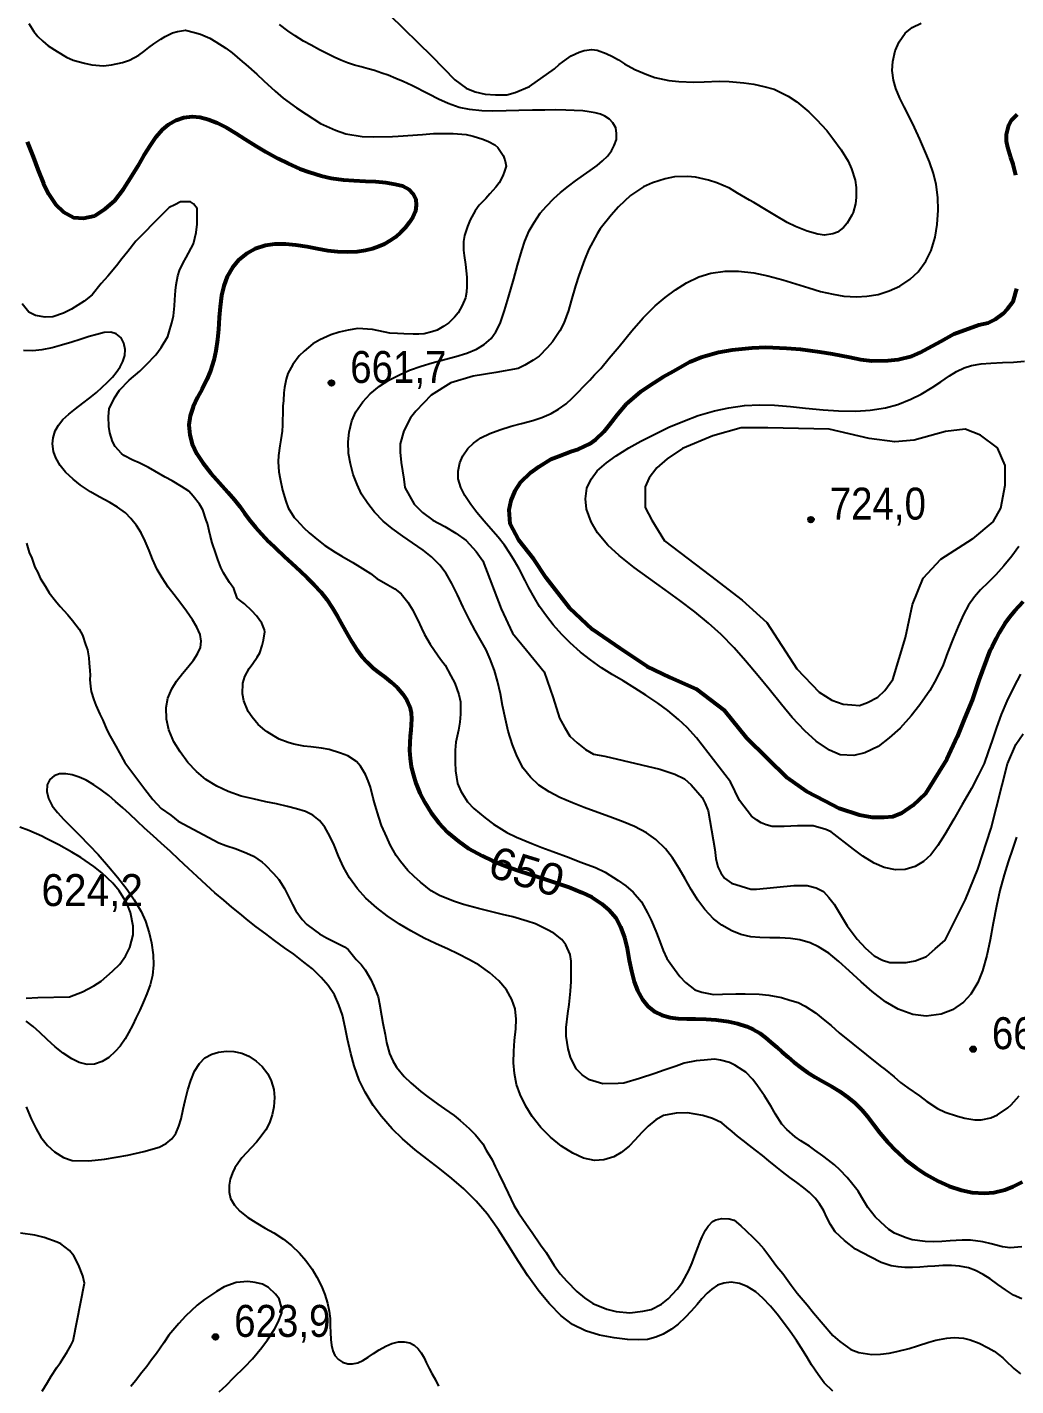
# Model space of a CAD drawing. Header units: metres. Extents: x 552626 to 559174, y 1843804 to 1852371.
# Drawn here: x 554474 to 555000, y 1844499 to 1845222 of the extents above; entities that cross this region are included whole.
import ezdxf
from ezdxf.enums import TextEntityAlignment as Align

# ---------------------------------------------------------------- set-up
doc = ezdxf.new("R2010")
doc.units = ezdxf.units.M
doc.header["$LTSCALE"] = 6.8
for name, color, linetype, lineweight in [('1', 7, 'Continuous', 25), ('2', 7, 'Continuous', 53), ('5', 7, 'Continuous', 25)]:
    doc.layers.add(name, color=color, linetype=linetype, lineweight=lineweight)
doc.layers.add('4', color=7, linetype='Continuous')

msp = doc.modelspace()

# ---------------------------------------------------------------- hatches: boundary and pattern name
at = {"layer": '5'}
for points in [[(554637.6, 1845032.24, 1), (554634.6, 1845032.24, 1)], [(554892.79, 1844959.53, 1), (554889.79, 1844959.53, 1)], [(554979.08, 1844677.79, 1), (554976.08, 1844677.79, 1)], [(554575.87, 1844524.71, 1), (554572.87, 1844524.71, 1)]]:
    msp.add_hatch(color=256, dxfattribs=at).paths.add_polyline_path(points)

# ---------------------------------------------------------------- linework, layer by layer
at = {"layer": '1'}
for points in [[(554475.09, 1845223.43), (554477.75, 1845219.26), (554479.95, 1845216.65), (554482.53, 1845214.09), (554485.38, 1845211.66), (554490.22, 1845208.5)], [(554721.84, 1845176.83), (554716.07, 1845176.96), (554709.56, 1845177.68), (554704.1, 1845178.87), (554698.15, 1845180.96), (554693.14, 1845183.2), (554687.99, 1845185.85), (554678.85, 1845190.5), (554674.37, 1845192.58), (554670.46, 1845194.26), (554666.3, 1845195.96), (554662.84, 1845197.14), (554659.04, 1845198.43), (554655.68, 1845199.34), (554651.87, 1845200.44), (554648.41, 1845201.38), (554644.71, 1845202.58), (554641.17, 1845203.98), (554637.55, 1845205.58), (554633.59, 1845207.56), (554629.73, 1845209.49), (554625.28, 1845211.89), (554621.28, 1845214.1), (554616.79, 1845216.88), (554612.82, 1845219.52), (554608.42, 1845222.88)], [(554666.95, 1845228.15), (554689.58, 1845206.18), (554701.82, 1845193.56), (554707.83, 1845189.14), (554712.64, 1845187.13), (554717.85, 1845185.92), (554723.45, 1845185.52), (554729.46, 1845185.52), (554733.87, 1845186.73), (554741.48, 1845189.94), (554754.89, 1845199.28), (554757.29, 1845201.65), (554761.14, 1845204.56), (554763.71, 1845206.29), (554767.86, 1845208.28), (554770.53, 1845209.07), (554774.75, 1845209.64), (554777.55, 1845209.3), (554782.24, 1845207.45), (554785.65, 1845205.94), (554788.81, 1845204.11), (554791.99, 1845202.1), (554797.49, 1845198.92), (554803.98, 1845196.33), (554808.24, 1845194.82), (554815.67, 1845193.19), (554820.97, 1845192.56), (554828.91, 1845192.23), (554834.51, 1845192.4), (554842.37, 1845192.82), (554847.71, 1845192.67), (554855.61, 1845191.86), (554860.84, 1845191.13), (554866.21, 1845189.93), (554871.71, 1845188.47), (554879.08, 1845184.83), (554883.7, 1845181.84), (554890.22, 1845176.49), (554894.2, 1845172.47), (554899.74, 1845166.54), (554902.99, 1845162.25), (554907.39, 1845156.18), (554911.03, 1845150.22), (554912.92, 1845146.15), (554914.84, 1845140.18), (554915.29, 1845136.24), (554915.44, 1845130.83), (554915.05, 1845127.54), (554913.67, 1845123.01), (554913.09, 1845121.42), (554910.61, 1845117.23), (554908.6, 1845114.9), (554905.45, 1845112.45), (554902.99, 1845111.5), (554898.58, 1845110.9), (554895.01, 1845111.35)], [(554958.76, 1845130.88), (554957.94, 1845137.84), (554956.46, 1845143.66), (554954.37, 1845149.85), (554951.92, 1845155.73), (554949.24, 1845161.9), (554946.43, 1845168.08), (554943.68, 1845173.66), (554940.88, 1845179.21), (554938.55, 1845183.81), (554936.42, 1845188.88), (554935.16, 1845193.26), (554934.55, 1845198.49), (554934.82, 1845203.27), (554936.17, 1845208.93), (554938.3, 1845213.71), (554941.48, 1845218.33), (554945.12, 1845221.4), (554949.91, 1845223.61)], [(554490.22, 1845208.5), (554495.12, 1845205.63), (554498.63, 1845204.03), (554504.63, 1845202.34), (554508.54, 1845201.46), (554514.87, 1845201.04), (554519.01, 1845201.51), (554524.87, 1845202.66), (554528.71, 1845204.05), (554533.55, 1845206.7), (554536.28, 1845208.63), (554538.99, 1845210.75), (554541.53, 1845212.66), (554545.24, 1845215.18), (554547.56, 1845216.58), (554551.52, 1845218.56), (554554.11, 1845219.24), (554558.41, 1845219.92), (554563.3, 1845218.77), (554566.46, 1845217.79), (554571.38, 1845215.6), (554574.64, 1845213.69), (554579.98, 1845210.3), (554583.31, 1845207.82), (554588.69, 1845203.2), (554590.58, 1845201.7), (554596.32, 1845196.46), (554600.16, 1845192.9), (554606.11, 1845187.49), (554610.44, 1845183.7), (554617.5, 1845178.6), (554622.65, 1845175.2), (554630.36, 1845170.27), (554638.28, 1845166.7), (554643.83, 1845164.86), (554652.38, 1845163.36), (554658.5, 1845163.11), (554668.57, 1845163.31), (554671.68, 1845163.57), (554684.52, 1845164.47), (554690.48, 1845164.87), (554695.8, 1845164.91), (554700.84, 1845165.01), (554707.75, 1845164.47), (554711.58, 1845163.48), (554716.62, 1845161.86), (554719.61, 1845160.68), (554723.15, 1845158.9), (554724.64, 1845157.54), (554726.46, 1845154.9), (554727.41, 1845153.29), (554728.44, 1845150.93), (554728.82, 1845149.26), (554729.01, 1845147.57), (554728.27, 1845144.92), (554727.32, 1845142.43), (554725.45, 1845138.79), (554723.54, 1845136.38), (554720.41, 1845132.88), (554718.31, 1845130.45), (554714.73, 1845126.8), (554712.59, 1845123.89), (554709.91, 1845119.01), (554708.5, 1845115.52), (554706.87, 1845110.67)], [(554797.41, 1844796.26), (554791.43, 1844798.81), (554784.25, 1844801.45), (554777.83, 1844803.74), (554770.56, 1844806.37), (554764.32, 1844808.77), (554757.58, 1844811.71), (554751.99, 1844814.62), (554746.52, 1844818.2), (554742.1, 1844822.45), (554738.23, 1844827.34), (554734.95, 1844833.53), (554732.4, 1844839.64), (554730.17, 1844846.95), (554728.66, 1844853.37), (554727.23, 1844860.64), (554726.03, 1844866.85), (554724.48, 1844873.64), (554722.89, 1844879.3), (554720.64, 1844885.29), (554718.39, 1844890.2), (554715.65, 1844895.15), (554712.62, 1844900.48), (554709.53, 1844906.27), (554706.16, 1844913.03), (554703.17, 1844919.52), (554700.2, 1844925.6), (554697.08, 1844930.94), (554693.86, 1844935.27), (554689.38, 1844939.67), (554684.9, 1844943.29), (554679.24, 1844947.19), (554674.11, 1844950.7), (554668.36, 1844954.84), (554663.7, 1844958.75), (554658.97, 1844963.52), (554655.42, 1844968.02), (554652.16, 1844973.14), (554649.72, 1844978.2), (554647.72, 1844983.48), (554646.17, 1844989.28), (554645.27, 1844994.71), (554644.96, 1845000.89), (554645.46, 1845006.14), (554646.98, 1845012.05), (554649.17, 1845016.95), (554652.75, 1845022.2), (554656.7, 1845026.38), (554661.72, 1845030.45), (554666.62, 1845033.66), (554672.26, 1845036.61), (554677.65, 1845039), (554683.91, 1845041.17), (554689.77, 1845042.93), (554696.35, 1845044.64), (554702.25, 1845046.24), (554708.11, 1845048.01), (554713.26, 1845050.21), (554717.46, 1845052.63), (554721.13, 1845055.97), (554723.67, 1845059.45), (554725.88, 1845063.91), (554728.25, 1845070.74), (554730.34, 1845077.94), (554733.18, 1845087.66), (554735.11, 1845094.84), (554737.44, 1845102.67), (554739.04, 1845107.59), (554741.42, 1845113.11), (554743.94, 1845117.68), (554747.27, 1845122.51), (554750.48, 1845126.37), (554754.39, 1845130.36), (554757.98, 1845133.55), (554762.24, 1845136.92), (554766, 1845139.69), (554770.3, 1845142.7), (554773.87, 1845145.23), (554777.47, 1845147.87), (554780.4, 1845150.34), (554782.94, 1845152.86), (554785.11, 1845155.74), (554786.64, 1845158.52), (554787.83, 1845161.8), (554787.89, 1845164.91), (554787.4, 1845167.97), (554785.82, 1845170.66), (554784.04, 1845172.64), (554781.61, 1845174.26), (554779.23, 1845175.19), (554776.43, 1845176.03), (554773.28, 1845176.57), (554769.82, 1845176.99), (554765.2, 1845177.25), (554760.9, 1845177.41), (554755.29, 1845177.46), (554749.64, 1845177.42), (554743.08, 1845177.32), (554735.81, 1845177.14), (554729.16, 1845176.94), (554721.84, 1845176.83)], [(554895.01, 1845111.35), (554889.3, 1845112.98), (554883.11, 1845115.51), (554878.67, 1845117.67), (554872.14, 1845121.49), (554867.64, 1845124.21), (554860.9, 1845128.2), (554858.66, 1845129.47), (554852.13, 1845133.29), (554848.03, 1845135.87), (554841.23, 1845138.71), (554836.77, 1845140.2), (554829.94, 1845141.7), (554825.51, 1845142.14), (554818.59, 1845141.83), (554813.75, 1845140.89), (554807.05, 1845138.7), (554802.15, 1845136.62), (554795.35, 1845131.93), (554788.9, 1845125.96), (554785.02, 1845121.52), (554779.2, 1845114.19), (554777.6, 1845111.53), (554773.09, 1845103.49), (554770.79, 1845097.8), (554767.75, 1845089.46), (554765.91, 1845083.91), (554763.68, 1845075.95), (554762.27, 1845070.74), (554759.71, 1845064.07), (554757.61, 1845059.92), (554753.7, 1845054.15), (554750.93, 1845050.88), (554746.58, 1845046.48), (554743.5, 1845044.31), (554739.03, 1845041.71), (554735.43, 1845039.96), (554723.61, 1845037.71), (554711.62, 1845035.91), (554699.68, 1845032.22), (554689.25, 1845025.79), (554681.11, 1845017.21), (554678.15, 1845013.74), (554674.69, 1845006.81), (554672.72, 1844999.89), (554672.72, 1844995.43), (554673.21, 1844989.99), (554674.69, 1844981.08), (554675.19, 1844976.62), (554680.12, 1844967.72), (554684.56, 1844963.26), (554689.99, 1844959.3), (554696.41, 1844955.84), (554702.33, 1844952.37), (554707.76, 1844948.41), (554713.19, 1844942.48), (554716.64, 1844937.53), (554726.41, 1844912.14), (554732.44, 1844899.17), (554739.88, 1844890.11), (554749.24, 1844878.51), (554754.04, 1844864.68), (554757.41, 1844853.86), (554760.18, 1844849.09), (554762.96, 1844844.32)], [(554733.61, 1844937.6), (554731.29, 1844941.4), (554728.15, 1844945.91), (554724.78, 1844950.27), (554720.93, 1844954.71), (554717.47, 1844958.68), (554713.57, 1844963.35), (554710.34, 1844967.61), (554707.1, 1844972.43), (554704.95, 1844976.58), (554703.6, 1844981.2), (554703.47, 1844985.25), (554704.51, 1844989.78), (554706.04, 1844993.45), (554708.65, 1844997.28), (554711.63, 1845000.16), (554715.62, 1845003.01), (554720.45, 1845005.3), (554725.65, 1845007.3), (554731.75, 1845009.16), (554737.2, 1845010.59), (554743.23, 1845012.29), (554748.1, 1845013.85), (554753.12, 1845015.99), (554756.99, 1845018.22), (554760.97, 1845021.19), (554764.14, 1845024.06), (554767.59, 1845027.51), (554770.32, 1845030.37), (554773.58, 1845033.73), (554776.18, 1845036.5), (554779.49, 1845039.91), (554783.92, 1845045.36), (554789.16, 1845051.61), (554795.9, 1845060.05), (554802.09, 1845066.86), (554808.33, 1845073.33), (554813.71, 1845077.78), (554819.22, 1845081.82), (554825.01, 1845085.51), (554831.6, 1845088.65), (554838.03, 1845090.63), (554845.72, 1845091.73), (554852.72, 1845091.65), (554860.82, 1845090.74), (554868.37, 1845089.17), (554876.26, 1845087.16), (554883.32, 1845084.98), (554890.18, 1845082.82), (554896.39, 1845080.93), (554903.06, 1845079.41), (554908.84, 1845078.44), (554915.46, 1845078.01), (554921, 1845078.38), (554927.15, 1845079.31), (554932.94, 1845081.23), (554938.55, 1845083.65), (554944.07, 1845087.38), (554948.43, 1845091.44), (554952.5, 1845097.03), (554955.23, 1845102.72), (554957.33, 1845109.85), (554958.43, 1845116.56), (554958.94, 1845124.24), (554958.76, 1845130.88)], [(554600.53, 1844900.95), (554599, 1844904.39), (554596.16, 1844908.35), (554593.67, 1844911.02), (554589.92, 1844914.68), (554587.74, 1844916.24), (554585.96, 1844917.66), (554584.23, 1844922.79), (554581.94, 1844926.15), (554580.68, 1844928), (554578.68, 1844931.29), (554577.23, 1844933.99), (554575.59, 1844938.37), (554574.56, 1844941.58), (554572.68, 1844947.17), (554571.64, 1844951.24), (554570.07, 1844957.44), (554569.48, 1844959.28), (554567.71, 1844964.79), (554565.95, 1844967.73), (554562.51, 1844972), (554560.2, 1844974.69), (554556.39, 1844977.2), (554551.39, 1844980.15), (554547.64, 1844982.1), (554542.14, 1844985.28), (554538.68, 1844987.17), (554533.83, 1844989.66), (554530.42, 1844991.18), (554525.56, 1844993.67), (554524.39, 1844994.77), (554521.01, 1844998.48), (554519.56, 1845001.17), (554518.19, 1845005.68), (554517.61, 1845009.04), (554517.47, 1845014.45), (554517.88, 1845018.4), (554520.72, 1845024.34), (554523.4, 1845028.36), (554528.5, 1845033.7), (554534.15, 1845038.44), (554537.56, 1845041.88), (554542.58, 1845047.12), (554545.55, 1845051.08), (554548.98, 1845056.9), (554550.16, 1845060.75), (554551.09, 1845064.28), (554552, 1845068), (554552.54, 1845073.2), (554552.74, 1845076.46), (554553.04, 1845081.35), (554553.45, 1845084.45), (554554.33, 1845089.21), (554555.24, 1845092.08), (554557.15, 1845096.2), (554558.72, 1845099.05), (554562.67, 1845106.3), (554564.15, 1845112.24), (554564.64, 1845116.7), (554564.64, 1845121.15), (554564.64, 1845125.11), (554562.67, 1845127.58), (554561.19, 1845128.57), (554555.76, 1845128.57), (554552.8, 1845127.09), (554549.84, 1845125.6), (554545.89, 1845121.64), (554531.93, 1845107.69), (554527.71, 1845102.16), (554524.63, 1845098.29), (554521.64, 1845094.52), (554517.12, 1845089.05), (554513.48, 1845085.11), (554508.74, 1845079.14), (554504.55, 1845075.8), (554497.71, 1845071.5), (554493.48, 1845069.4), (554487.8, 1845067.41), (554483.73, 1845067.23), (554478.58, 1845068.07), (554475.13, 1845069.96), (554471.59, 1845074.32)], [(554706.87, 1845110.67), (554706.37, 1845107.47), (554706.33, 1845102.9), (554706.75, 1845099.99), (554707.48, 1845095.32), (554707.87, 1845091.93), (554708.25, 1845088.55), (554708.25, 1845083.6), (554708.03, 1845080.53), (554707.41, 1845077.6), (554705.69, 1845073.5), (554703.47, 1845069.63), (554701.64, 1845067.32), (554698.56, 1845064.31), (554695.91, 1845062.48), (554692.35, 1845060.36), (554689.51, 1845059.37), (554685.52, 1845058.43), (554682.7, 1845058.11), (554679.55, 1845058.23), (554674.68, 1845058.34), (554671.31, 1845058.62), (554667.2, 1845058.81), (554657.91, 1845060.76), (554650.16, 1845061.24), (554645.03, 1845060.37), (554640.2, 1845059.25), (554635.8, 1845057.79), (554629.92, 1845055.12), (554626.25, 1845053.08), (554621.64, 1845049.22), (554618.9, 1845046.62), (554615.51, 1845042.14), (554612.93, 1845037.18), (554611.94, 1845034.21), (554611.12, 1845029.74), (554610.85, 1845027.04), (554610.58, 1845022.82), (554610.33, 1845019.93), (554610.27, 1845015.55), (554610.11, 1845012.77), (554610.08, 1845009.72), (554609.96, 1845006.56), (554609.24, 1845002.01), (554608.67, 1844998.7), (554607.91, 1844993.67), (554607.74, 1844990.22), (554608.15, 1844984.94), (554608.77, 1844981.2), (554610.02, 1844975.25), (554611.84, 1844969.36), (554613.1, 1844965.79), (554616.36, 1844960.65), (554617.55, 1844959.35), (554621.37, 1844955.13), (554624.24, 1844952.5), (554629.18, 1844948.4), (554632.54, 1844945.74), (554638.08, 1844942.19), (554641.66, 1844940.03), (554647.46, 1844936.79), (554651.25, 1844934.46), (554656.9, 1844930.82), (554660.34, 1844928.26), (554666.16, 1844924.84)], [(554515.18, 1845059.09), (554511.28, 1845058.1), (554507.21, 1845056.95), (554502.4, 1845055.41), (554497.88, 1845053.97), (554492.42, 1845052.29), (554487.47, 1845050.99), (554482.03, 1845049.86), (554477.27, 1845049.38), (554472.25, 1845049.53)], [(554734.45, 1844693.68), (554733.82, 1844699.26), (554732.15, 1844704.23), (554729.25, 1844709.41), (554725.12, 1844714.22), (554720.44, 1844718.42), (554714.69, 1844722.45), (554709.61, 1844725.38), (554703.4, 1844728.58), (554698.18, 1844730.99), (554691.47, 1844734.08), (554685.54, 1844736.92), (554678.41, 1844740.68), (554672.3, 1844744.26), (554665.71, 1844748.73), (554660.2, 1844752.94), (554654.44, 1844758.14), (554649.96, 1844763.01), (554645.66, 1844768.9), (554642.5, 1844774.68), (554639.78, 1844780.52), (554637.48, 1844786.27), (554635.24, 1844791.18), (554632.67, 1844795.89), (554629.79, 1844799.37), (554626.24, 1844802.31), (554622.33, 1844804.25), (554617.59, 1844805.72), (554612.76, 1844806.94), (554606.83, 1844808.27), (554601.19, 1844809.43), (554594.39, 1844810.92), (554588.13, 1844812.45), (554581.13, 1844814.86), (554575.2, 1844817.63), (554569.3, 1844821.33), (554564.34, 1844825.59), (554559.76, 1844830.3), (554555.58, 1844835.9), (554552.26, 1844841.35), (554549.55, 1844847.77), (554548.29, 1844853.37), (554548.09, 1844859.52), (554549.09, 1844864.46), (554551.11, 1844869.54), (554553.63, 1844873.5), (554556.78, 1844877.65), (554559.7, 1844881.07), (554562.67, 1844884.81), (554564.83, 1844888.07), (554566.4, 1844891.54), (554566.76, 1844894.92), (554566.23, 1844898.4), (554564.46, 1844902.37), (554562.19, 1844906.22), (554559.01, 1844910.73), (554555.93, 1844914.83), (554552.33, 1844919.45), (554549.21, 1844923.64), (554545.96, 1844928.52), (554543.43, 1844933.06), (554540.96, 1844938.4), (554539.03, 1844943.15), (554536.97, 1844948.1), (554534.8, 1844952.41), (554532.33, 1844956.42), (554529.33, 1844960.12), (554526.5, 1844963.07), (554522.18, 1844966.17), (554518.26, 1844968.6), (554512.53, 1844971.65), (554507.94, 1844974.35), (554502.51, 1844977.82), (554498.62, 1844980.96), (554494.65, 1844984.83), (554491.81, 1844988.34), (554489.38, 1844992.4), (554488.14, 1844995.85), (554487.6, 1844999.78), (554487.98, 1845003.08), (554489.16, 1845006.75), (554490.82, 1845009.69), (554493.19, 1845012.75), (554496.29, 1845015.58), (554499.82, 1845018.48), (554503.85, 1845021.47), (554507.55, 1845024.38), (554511.02, 1845027.17), (554514.13, 1845030.01), (554516.77, 1845032.51), (554519.54, 1845035.39), (554521.6, 1845037.88), (554523.66, 1845040.87), (554525.05, 1845043.69), (554526.14, 1845046.92), (554526.36, 1845050.12), (554525.66, 1845053.43), (554524.17, 1845056.26), (554521.63, 1845058.34), (554518.7, 1845059.19), (554515.18, 1845059.09)], [(554944.44, 1845023.54), (554949.99, 1845026.34), (554955.77, 1845029.8), (554960.41, 1845032.84), (554964.95, 1845035.99), (554968.72, 1845038.3), (554972.75, 1845040.26), (554976.8, 1845041.5), (554981.85, 1845042.37), (554987.02, 1845042.83), (554993.16, 1845043.09), (554999, 1845043.37), (555005, 1845043.77)], [(554981.55, 1844922.1), (554978.29, 1844918.44), (554975.14, 1844913.93), (554972.47, 1844909.04), (554969.61, 1844902.69), (554966.95, 1844896.23), (554963.97, 1844888.63), (554961.6, 1844882.32), (554957.95, 1844874.69), (554954.63, 1844868.69), (554949.29, 1844861.04), (554944.6, 1844855.17), (554938.79, 1844848.61), (554932.93, 1844843.42), (554927.14, 1844838.88), (554920.02, 1844835.4), (554914.16, 1844833.95), (554906.92, 1844834.4), (554901.17, 1844836.95), (554894.1, 1844841.6), (554888.1, 1844847.08), (554881.31, 1844854.32), (554875.54, 1844861.24), (554869.01, 1844869.35), (554863.26, 1844876.47), (554856.54, 1844884.48), (554850.38, 1844891.3), (554843.55, 1844898.35), (554836.7, 1844904.52), (554829.56, 1844910.43), (554821.45, 1844916.51), (554813.67, 1844922.15), (554804.76, 1844928.52), (554797.16, 1844934.1), (554789.23, 1844940.4), (554783.22, 1844945.98), (554777.71, 1844952.51), (554774.27, 1844958.34), (554771.92, 1844965.03), (554771.4, 1844970.61), (554772.09, 1844976.34), (554774.39, 1844981.06), (554777.6, 1844985.5), (554782.43, 1844989.72), (554787.6, 1844993.5), (554794.38, 1844997.65), (554800.83, 1845001.26), (554808.63, 1845005.25), (554815.71, 1845008.66), (554823.96, 1845012.15), (554831.36, 1845014.9), (554839.95, 1845017.38), (554847.67, 1845019.06), (554856.01, 1845020.23), (554863.89, 1845020.61), (554871.82, 1845020.48), (554880.36, 1845019.76), (554888.46, 1845018.88), (554897.79, 1845017.91), (554906.01, 1845017.32), (554915.16, 1845017.17), (554922.82, 1845017.7), (554930.98, 1845018.99), (554937.54, 1845020.85), (554944.44, 1845023.54)], [(554473.81, 1844947.01), (554475.33, 1844942.04), (554476.63, 1844938.96), (554478.32, 1844934.2), (554479.79, 1844931.32), (554481.18, 1844928.34), (554483.98, 1844923.9), (554485.97, 1844920.6), (554489.33, 1844916.23), (554491.76, 1844913.27), (554495.79, 1844908.87), (554498.32, 1844905.83), (554501.81, 1844901.19), (554503.7, 1844897.97), (554505.3, 1844893.11), (554506.21, 1844890.17), (554506.98, 1844885.97), (554507.19, 1844883.24), (554507.46, 1844879.27), (554507.65, 1844876.72), (554507.54, 1844874.42), (554507.97, 1844870.66), (554508.27, 1844868.03), (554509.62, 1844863.71), (554510.71, 1844860.79), (554512.78, 1844856.08), (554514.4, 1844852.74), (554516.59, 1844847.75), (554518.31, 1844844.33), (554521.29, 1844839.06), (554523.33, 1844835.39), (554526.19, 1844830.38), (554536.74, 1844816.1), (554541.1, 1844810.54), (554545.45, 1844805.77), (554550.6, 1844802.2), (554554.57, 1844799.02), (554576.22, 1844787.55), (554579.9, 1844786.17), (554585.44, 1844784.32), (554591.13, 1844782.02), (554594.65, 1844780.43), (554599.3, 1844777.25), (554600.78, 1844775.89), (554605.31, 1844771.27), (554608.06, 1844768.06), (554611.19, 1844763.18), (554612.83, 1844759.66), (554615.39, 1844754.72), (554617.12, 1844751.3), (554620.5, 1844746.73), (554623.07, 1844744.17), (554627.05, 1844741.01), (554629.73, 1844739.22), (554633.5, 1844737.08), (554636.03, 1844735.75)], [(555002.01, 1844945.26), (554998.15, 1844940.07), (554993.97, 1844934.88), (554989.64, 1844930.17), (554985.56, 1844926.09), (554981.55, 1844922.1)], [(554741.22, 1844923.21), (554739.18, 1844927.21), (554735.94, 1844933.39), (554733.61, 1844937.6)], [(554666.16, 1844924.84), (554669.92, 1844922.7), (554673.17, 1844920.12), (554676.74, 1844915.57), (554679.51, 1844911.32), (554680.66, 1844908.69), (554682.01, 1844906.09), (554684.03, 1844901.75), (554685.65, 1844898.41), (554688.72, 1844893.24), (554690.9, 1844889.97), (554694.2, 1844885.3), (554696.57, 1844882.05), (554699.68, 1844876.5), (554701.84, 1844872.56), (554703.97, 1844866.42), (554704.8, 1844862.52), (554704.88, 1844855.96), (554704.42, 1844851.72), (554703.76, 1844847.45), (554702.38, 1844841.2), (554702.02, 1844836.88), (554702, 1844830.4), (554702.14, 1844825.85), (554703.19, 1844819.21), (554704.89, 1844815.12), (554708.51, 1844809.34), (554711.86, 1844805.82), (554717.95, 1844800.81), (554722.33, 1844797.5), (554729.51, 1844792.99), (554734.56, 1844790.52), (554742.73, 1844787.27), (554748.13, 1844785.03), (554753.88, 1844783.02), (554762.54, 1844779.73), (554768.23, 1844777.43), (554776.58, 1844774.39), (554781.7, 1844772.02), (554788.78, 1844767.6), (554792.74, 1844764.62), (554796.63, 1844761.35), (554801.04, 1844756.15), (554804.38, 1844750.24), (554806.34, 1844746.47), (554808.72, 1844740.65), (554810.34, 1844736.46), (554812.57, 1844730.24), (554814.68, 1844726), (554817.3, 1844722.21), (554821.58, 1844716.42), (554824.52, 1844713.23), (554829.52, 1844709.42), (554833.2, 1844708.04), (554839.51, 1844706.95), (554844.17, 1844707.01), (554851.3, 1844707.15), (554856.33, 1844707.26), (554863.69, 1844707.05), (554868.89, 1844706.5), (554875.7, 1844705.19), (554880.14, 1844703.89), (554884.47, 1844702.67), (554888.13, 1844700.61), (554893.68, 1844697.06)], [(555002.86, 1844877.23), (554999.23, 1844870.49), (554995.57, 1844862.95), (554992.54, 1844855.77), (554989.97, 1844848.93), (554987.68, 1844842.06), (554985.62, 1844835.89), (554983.42, 1844829.81), (554980.32, 1844823.33), (554976.71, 1844816.43), (554971.82, 1844808.03), (554967.33, 1844800.08), (554962.59, 1844792.01), (554958.9, 1844786.12), (554955.16, 1844781.2), (554951.15, 1844777.66), (554946.77, 1844774.89), (554941.5, 1844773.4), (554936.32, 1844773.17), (554930.25, 1844774.42), (554924.9, 1844776.8), (554918.93, 1844780.43), (554913.9, 1844784.18), (554902.01, 1844793.47), (554899.24, 1844794.66), (554892.5, 1844796.65), (554890.13, 1844796.65), (554884.18, 1844796.65), (554877.05, 1844796.25), (554870.71, 1844796.25), (554867.54, 1844797.05), (554864.77, 1844798.24), (554862.39, 1844799.83), (554859.62, 1844801.81), (554853.28, 1844810.16), (554848.53, 1844820.09), (554830.46, 1844843.38), (554825.5, 1844848.85), (554820.87, 1844853.24), (554815.19, 1844857.99), (554809.79, 1844861.88), (554803.42, 1844866.21), (554797.59, 1844869.87), (554791.36, 1844873.69), (554785.52, 1844877.19), (554779.79, 1844880.73), (554773.89, 1844884.84), (554768.69, 1844888.95), (554763.18, 1844893.95), (554758.79, 1844898.46), (554754.19, 1844903.59), (554750.6, 1844908.12), (554746.92, 1844913.28), (554744.15, 1844917.93), (554741.22, 1844923.21)], [(554903.78, 1844616.24), (554900.64, 1844618.74), (554897.62, 1844620.97), (554893.27, 1844624.08), (554890.46, 1844626.14), (554885.94, 1844629.05), (554882.95, 1844631.09), (554878.5, 1844634.96), (554875.88, 1844637.9), (554872.42, 1844643.21), (554870.15, 1844647.24), (554866.64, 1844652.93), (554862.88, 1844658.31), (554860.3, 1844661.73), (554856.64, 1844665.5), (554855.19, 1844666.47), (554850.77, 1844669.3), (554847.95, 1844670.69), (554843.14, 1844671.95), (554839.94, 1844672.44), (554834.47, 1844672), (554830.23, 1844671.61), (554823.9, 1844670.32), (554819.61, 1844668.78), (554813.1, 1844666.61), (554808.25, 1844664.81), (554799.99, 1844662.15), (554791.7, 1844659.68), (554788.78, 1844659.44), (554780.61, 1844659.27), (554773.42, 1844661.4), (554769.48, 1844664.18), (554766.36, 1844667.35), (554763.37, 1844673.48), (554762.11, 1844677.91), (554760.95, 1844684.63), (554760.98, 1844689.39), (554761.94, 1844696.83), (554762.55, 1844701.47), (554763.34, 1844708.7), (554763.72, 1844713.7), (554763.72, 1844720.36), (554763.71, 1844724.64), (554763.11, 1844728.19), (554760.82, 1844733.26), (554758.78, 1844736.08), (554754.49, 1844739.49), (554750.74, 1844741.44), (554744.78, 1844744.47), (554740.24, 1844745.86), (554732.73, 1844748.23), (554727.17, 1844749.41), (554719.33, 1844751.36), (554714.33, 1844752.6), (554706.37, 1844754.83), (554701.03, 1844756.51), (554693.65, 1844759.47), (554689.25, 1844762.11), (554683.49, 1844766.68), (554680.1, 1844769.72), (554676.79, 1844772.87), (554672.82, 1844777.55), (554670.54, 1844780.91), (554667.43, 1844786.46), (554665.61, 1844790.63), (554662.82, 1844796.78), (554661.36, 1844801.19), (554659.4, 1844807.53), (554658.38, 1844811.41), (554656.96, 1844817.15), (554655.72, 1844820.53), (554654.29, 1844823.89), (554651.58, 1844828.44), (554649.4, 1844830.85), (554644.77, 1844833.85), (554640.9, 1844835.21), (554634.86, 1844837.28), (554630.88, 1844837.88), (554625.18, 1844838.65), (554621.42, 1844839.08), (554616.17, 1844840), (554613.01, 1844840.97), (554608.35, 1844842.63), (554605.69, 1844844.23), (554601.9, 1844846.55), (554600.75, 1844847.47), (554597.17, 1844850.49), (554593.85, 1844854.49), (554591.8, 1844857.49), (554589.54, 1844863.04), (554588.82, 1844866.86), (554588.93, 1844872.58), (554589.96, 1844876.03), (554592.33, 1844880.3), (554594.22, 1844882.9), (554596.59, 1844886.31), (554597.94, 1844888.66), (554599.31, 1844892.53), (554599.92, 1844895.45), (554600.66, 1844899.82), (554600.53, 1844900.95)], [(554762.96, 1844844.32), (554766.92, 1844840.75), (554771.28, 1844837.17), (554775.63, 1844834.79), (554781.58, 1844833.59), (554810.89, 1844826.84), (554818.82, 1844824.06), (554823.97, 1844821.68), (554827.53, 1844818.5), (554833.48, 1844811.74), (554835.06, 1844808.56), (554836.64, 1844804.59), (554840.21, 1844783.93), (554840.61, 1844779.17), (554841.79, 1844774.79), (554843.38, 1844771.62), (554845.36, 1844768.84), (554848.93, 1844766.05), (554859.23, 1844762.88), (554862.4, 1844762.88), (554882.2, 1844764.86), (554889.33, 1844764.86), (554894.09, 1844763.67), (554898.05, 1844761.69), (554900.82, 1844758.51), (554903.6, 1844754.93), (554910.54, 1844743.36), (554915.88, 1844736.26), (554920.24, 1844731.49), (554924.99, 1844727.52), (554929.35, 1844725.13), (554933.31, 1844723.94), (554937.27, 1844723.94), (554942.03, 1844723.94), (554946.78, 1844724.74), (554952.72, 1844727.12), (554957.48, 1844731.09), (554962.63, 1844735.86), (554973.6, 1844757.37), (554980.09, 1844773.49), (554987.25, 1844795.31), (554995.91, 1844829.61), (555000.27, 1844839.94), (555004.23, 1844845.51)], [(554848.83, 1844553.81), (554844.9, 1844553.32), (554841.49, 1844552.15), (554838.48, 1844550.16), (554835.98, 1844547.88), (554833.31, 1844544.95), (554830.72, 1844541.95), (554827.58, 1844538.34), (554824.43, 1844535.05), (554820.63, 1844531.51), (554817, 1844528.79), (554812.7, 1844526.19), (554808.69, 1844524.54), (554804.29, 1844523.34), (554799.56, 1844523.09), (554793.67, 1844523.3), (554786.54, 1844524.26), (554778.84, 1844525.65), (554771.26, 1844527.88), (554764.36, 1844531.35), (554758.35, 1844535.87), (554752.17, 1844542.21), (554746.61, 1844548.87), (554740.56, 1844557.17), (554735.59, 1844564.89), (554729.99, 1844573.89), (554725.01, 1844581.71), (554718.9, 1844590.12), (554713.14, 1844596.91), (554706.62, 1844603.48), (554700.24, 1844609.04), (554693.77, 1844614.12), (554686.89, 1844619.45), (554680.64, 1844624.27), (554673.89, 1844630.12), (554668.43, 1844635.4), (554662.74, 1844641.9), (554658.34, 1844647.84), (554653.99, 1844654.96), (554650.93, 1844661.37), (554648.13, 1844668.88), (554646.36, 1844675.52), (554644.67, 1844683.02), (554643.42, 1844689.38), (554641.91, 1844695.87), (554640.03, 1844701.45), (554637.68, 1844706.61), (554634.33, 1844711.61), (554630.72, 1844715.9), (554625.97, 1844720.44), (554621.43, 1844724.16), (554616.01, 1844728.24), (554611.14, 1844731.74), (554605.75, 1844735.68), (554601.13, 1844739.09), (554596.13, 1844742.95), (554591.86, 1844746.3), (554587.34, 1844749.91), (554583.08, 1844753.38), (554578.78, 1844756.98), (554574.1, 1844761.03), (554569.69, 1844764.99), (554564.61, 1844769.68), (554560.09, 1844773.93), (554554.91, 1844778.75), (554550.43, 1844782.91), (554545.47, 1844787.42), (554541.29, 1844791.22), (554536.7, 1844795.41), (554532.82, 1844799), (554528.6, 1844802.95), (554525.05, 1844806.2), (554521.22, 1844809.64), (554517.57, 1844812.66), (554513.56, 1844815.73), (554509.61, 1844818.48), (554505.55, 1844820.82), (554501.87, 1844822.58), (554498.06, 1844823.73), (554494.79, 1844824.25), (554491.32, 1844824.22), (554488.57, 1844823.22), (554486.2, 1844821.31), (554484.83, 1844818.47), (554484.6, 1844814.9), (554485.56, 1844811.13), (554487.56, 1844807.32), (554490.39, 1844803.63), (554493.62, 1844800.04), (554497.74, 1844795.89), (554501.91, 1844791.74), (554507.1, 1844786.4), (554511.93, 1844781.28), (554517.47, 1844775), (554522.29, 1844769.33), (554527.37, 1844762.71), (554531.18, 1844757.32), (554534.8, 1844751.04), (554537.09, 1844745.95), (554539.19, 1844739.65), (554540.36, 1844734.29)], [(555000.68, 1844790.6), (554998.65, 1844784.75), (554996.24, 1844777.41), (554994.11, 1844770.51), (554991.83, 1844762.13), (554989.98, 1844753.92), (554988.22, 1844744.91), (554986.65, 1844735.9), (554984.93, 1844727.62), (554982.6, 1844719.42), (554980.14, 1844713.21), (554976.42, 1844706.99), (554972.52, 1844702.8), (554966.59, 1844698.73), (554960.54, 1844696.47), (554952.68, 1844695.37), (554945.55, 1844696.15), (554937.62, 1844699.02), (554930.96, 1844702.97), (554923.84, 1844708.44), (554917.96, 1844713.65), (554911.71, 1844719.47), (554906.12, 1844724.36), (554900.75, 1844728.83), (554895.39, 1844732.15), (554890.8, 1844734.44), (554885.4, 1844735.97), (554880.39, 1844736.63), (554874.65, 1844737.02), (554869.37, 1844737.01), (554864.09, 1844737.15), (554859.25, 1844737.56), (554854.04, 1844738.84), (554849.25, 1844740.66), (554843.95, 1844743.71), (554839.5, 1844747.18), (554834.88, 1844752.05), (554831.13, 1844757.01), (554827.49, 1844762.75), (554824.33, 1844768.38), (554821.2, 1844773.9), (554817.63, 1844779.55), (554813.85, 1844784.4), (554808.83, 1844789.27), (554803.8, 1844792.86), (554797.41, 1844796.26)], [(554473.62, 1844704.88), (554479.87, 1844705.22), (554496.66, 1844705.71), (554503.7, 1844708.33), (554509.72, 1844711.4), (554513.62, 1844713.94), (554519.68, 1844719.2), (554523.43, 1844723.06), (554526.57, 1844727.22), (554528.9, 1844731.87), (554530.61, 1844738.54), (554530.63, 1844743.3), (554529.15, 1844750.46), (554527.25, 1844755.39), (554523.16, 1844762.06), (554519.84, 1844766.06), (554513.97, 1844771.58), (554509.68, 1844774.99), (554502.75, 1844779.81), (554497.96, 1844782.6), (554490.95, 1844786.46), (554484.27, 1844789.88), (554481.95, 1844791.05), (554475.02, 1844794.16), (554470.25, 1844795.9)], [(554540.36, 1844734.29), (554541.24, 1844727.97), (554541.37, 1844722.69), (554540.83, 1844717.01), (554539.59, 1844712.09), (554537.92, 1844707.16), (554535.92, 1844702.64), (554534.08, 1844698.54), (554532.02, 1844694.23), (554530.34, 1844690.65), (554528.15, 1844686.54), (554526.26, 1844683.27), (554523.63, 1844679.45), (554521.08, 1844676.46), (554517.57, 1844673.3), (554514.14, 1844671.23), (554509.97, 1844669.85), (554506.19, 1844669.7), (554501.8, 1844670.69), (554497.9, 1844672.57), (554493.38, 1844675.57), (554489.17, 1844679), (554484.81, 1844682.95), (554480.89, 1844686.63), (554477.37, 1844689.88), (554473.64, 1844692.67)], [(554636.03, 1844735.75), (554639.57, 1844733.97), (554643.11, 1844732.18), (554644.97, 1844730.87), (554648.54, 1844726.33), (554649.29, 1844725.56), (554651.89, 1844722.81), (554654.03, 1844719.91), (554656.99, 1844714.83), (554658.74, 1844711.22), (554660.99, 1844705.67), (554661.71, 1844701.85), (554662.8, 1844695.69), (554663.54, 1844691.68), (554664.63, 1844685.52), (554665.4, 1844681.32), (554667.02, 1844675.42), (554668.79, 1844671.62), (554670.81, 1844668.14), (554674.9, 1844663.18), (554678.31, 1844659.95), (554683.7, 1844655.33), (554687.36, 1844652.42), (554692.66, 1844648.55), (554696.29, 1844646.02), (554701.35, 1844642.5), (554704.6, 1844639.92), (554709.48, 1844635.53), (554712.71, 1844632.28), (554716.59, 1844627.49), (554718.5, 1844624.09), (554721.57, 1844618.92), (554723.31, 1844615.31), (554725.19, 1844611.43), (554728.17, 1844605.3), (554730.17, 1844601.15), (554733.18, 1844594.83), (554735.74, 1844590.74), (554739.98, 1844584.47), (554742.94, 1844580.24), (554747.31, 1844573.69), (554750.35, 1844569.57), (554754.66, 1844562.73), (554757.83, 1844558.33), (554761.33, 1844554.35), (554766.63, 1844548.77), (554770.82, 1844545.44), (554775.26, 1844542.43), (554782.64, 1844539.46), (554787.64, 1844538.23), (554794.95, 1844537.54), (554801.8, 1844538.42), (554806.19, 1844539.21), (554811.76, 1844542.13), (554815.34, 1844544.92), (554820.09, 1844550.03), (554822.98, 1844553.89), (554826.28, 1844559.98), (554828, 1844564.08), (554829.97, 1844569.35), (554831.21, 1844572.63), (554832.41, 1844575.43), (554833.37, 1844577.92), (554835.15, 1844581.46), (554836.52, 1844583.62), (554838.9, 1844586.17), (554840.71, 1844586.95), (554843.86, 1844587.69), (554847.79, 1844587.48), (554850.45, 1844586.73), (554853.92, 1844583.8), (554856.59, 1844581.34), (554860.65, 1844577.43), (554863.44, 1844574.7), (554866.19, 1844571.49), (554868.87, 1844567.99), (554873.15, 1844562.2), (554876.26, 1844558.36), (554880.77, 1844552.22), (554884.02, 1844547.92), (554889.2, 1844541.76), (554892.72, 1844537.59), (554897.8, 1844531.51), (554902.96, 1844525.53), (554906.67, 1844522.24), (554912.57, 1844518.06), (554916.76, 1844516.44), (554923.74, 1844515.34), (554928.29, 1844515.48), (554932.99, 1844516.02), (554937.08, 1844516.87), (554943.55, 1844518.56), (554948.06, 1844519.93), (554954.03, 1844521.85), (554957.81, 1844522.95), (554963.67, 1844524.1), (554967.45, 1844524.34), (554972.45, 1844523.96), (554975.96, 1844523.22), (554980.83, 1844521.4), (554985.69, 1844518.91)], [(554893.68, 1844697.06), (554898.7, 1844693.06), (554902.05, 1844690.4), (554906.31, 1844686.51), (554928.2, 1844668.9), (554930.7, 1844666.91), (554935.51, 1844663.09), (554938.99, 1844659.98), (554942.92, 1844657.2), (554949.01, 1844652.87), (554953.04, 1844650.01), (554958.7, 1844646.2), (554962.8, 1844644.3), (554969.22, 1844642.09), (554973.23, 1844641.13), (554978.46, 1844640.21), (554981.79, 1844640.11), (554987.07, 1844641.19), (554990.59, 1844642.83), (554996.13, 1844646.59), (554997.86, 1844648.12), (555002.15, 1844652.88)], [(555003.48, 1844544.99), (554999.13, 1844546.97), (554994.77, 1844549.79), (554990.83, 1844552.57), (554986.63, 1844555.56), (554983.02, 1844557.91), (554978.93, 1844560.02), (554975.07, 1844561.39), (554970.4, 1844562.3), (554966.07, 1844562.63), (554961.44, 1844562.6), (554957.3, 1844562.38), (554953.28, 1844562.07), (554949.2, 1844561.84), (554945.4, 1844561.67), (554941.19, 1844561.71), (554937.63, 1844561.91), (554933.93, 1844562.51), (554928.61, 1844564.28), (554922.79, 1844567.21), (554915.04, 1844571.46), (554909.23, 1844576.01), (554904.15, 1844580.55), (554901.74, 1844584.47), (554899.81, 1844588.31), (554898.09, 1844591.82), (554895.83, 1844595.54), (554893.58, 1844598.47), (554890.53, 1844601.49), (554887.52, 1844603.92), (554883.71, 1844606.76), (554880.13, 1844609.43), (554876.13, 1844612.54), (554872.56, 1844615.37), (554868.79, 1844618.44), (554865.45, 1844621.16), (554861.82, 1844624.09), (554858.64, 1844626.59), (554855.22, 1844629.25), (554852.27, 1844631.57), (554849.31, 1844634.02), (554846.49, 1844636.37), (554843.88, 1844638.51), (554838.85, 1844640.87), (554833.75, 1844642.5), (554825.67, 1844643.86), (554819.58, 1844643.77), (554812.89, 1844642.55), (554808.83, 1844640.2), (554804.58, 1844636.74), (554801.31, 1844633.48), (554797.56, 1844629.41), (554794.47, 1844626.24), (554790.31, 1844622.75), (554786.34, 1844620.51), (554781.1, 1844618.85), (554776.1, 1844618.59), (554770.23, 1844619.82), (554764.49, 1844622.4), (554758.51, 1844626.18), (554752.64, 1844630.98), (554747.63, 1844636.04), (554742.88, 1844642.01), (554739.49, 1844647.54), (554736.52, 1844653.63), (554734.66, 1844659.02), (554733.45, 1844664.9), (554732.99, 1844670.44), (554733.13, 1844676.72), (554733.61, 1844682.44), (554734.16, 1844688.6), (554734.45, 1844693.68)], [(554473.57, 1844647.07), (554476.33, 1844640.67), (554478.98, 1844635.36), (554481.51, 1844630.99), (554485.03, 1844626.49), (554488.66, 1844623.15), (554493.46, 1844620.22), (554498.06, 1844618.58), (554506.93, 1844618.43), (554515.42, 1844619.22), (554527.84, 1844621.4), (554536.25, 1844623.29), (554544.41, 1844625.67), (554548.12, 1844627.58), (554551.17, 1844630.13), (554553.25, 1844632.96), (554554.96, 1844636.8), (554556.11, 1844640.75), (554557.27, 1844645.79), (554558.25, 1844650.52), (554559.64, 1844656.1), (554561.26, 1844661.14), (554563.32, 1844666.13), (554565.9, 1844670.13), (554568.74, 1844673.13), (554572.42, 1844675.15), (554576.07, 1844676.17), (554580.34, 1844676.64), (554584.22, 1844676.48), (554588.44, 1844675.57), (554592.18, 1844674.05), (554596.11, 1844671.46), (554599.3, 1844668.56), (554602.24, 1844664.66), (554604.08, 1844660.93), (554605.37, 1844656.3), (554605.8, 1844652.04), (554605.52, 1844647.19), (554604.63, 1844642.88), (554603.15, 1844638.66), (554601.17, 1844634.92), (554598.75, 1844631.44), (554596.15, 1844628.31), (554593.39, 1844625.3), (554590.93, 1844622.71), (554588.46, 1844619.96), (554586.57, 1844617.57), (554584.68, 1844614.7), (554583.39, 1844611.97), (554582.27, 1844608.6), (554581.75, 1844605.43), (554581.71, 1844601.77), (554582.48, 1844598.42), (554584.54, 1844594.8), (554587.38, 1844591.58), (554591.59, 1844588.29)], [(555003.51, 1844572.53), (554997.29, 1844572.01), (554993.21, 1844572.69), (554987.13, 1844574.28), (554982.74, 1844575.2), (554976.15, 1844576.16), (554971.68, 1844576.13), (554965.33, 1844575.88), (554960.91, 1844575.46), (554956.35, 1844575.32), (554952.05, 1844575.5), (554945.19, 1844576.33), (554941.35, 1844577.51), (554935.84, 1844579.83), (554932.66, 1844581.85), (554928.51, 1844585.66), (554925.52, 1844588.55), (554921.61, 1844593.53), (554918.34, 1844598.87), (554916.42, 1844602.27), (554912.88, 1844606.62), (554910.55, 1844609.5), (554906.65, 1844613.62), (554903.78, 1844616.24)], [(554591.59, 1844588.29), (554595.8, 1844585.54), (554600.93, 1844582.63), (554605.45, 1844580.03), (554610.57, 1844576.68), (554614.78, 1844573.36), (554619.17, 1844569.19), (554622.5, 1844565.26), (554625.83, 1844560.66), (554628.33, 1844556.48), (554630.76, 1844551.63), (554632.54, 1844547.26), (554634.04, 1844542.6), (554634.87, 1844538.42), (554635.38, 1844534.46), (554635.52, 1844530.57), (554635.67, 1844527.1), (554635.81, 1844523.38), (554636.13, 1844520.31), (554636.87, 1844517.2), (554637.98, 1844514.84), (554639.88, 1844512.7), (554642.05, 1844511.32), (554644.82, 1844510.45), (554647.37, 1844510.33), (554650.24, 1844510.97), (554652.77, 1844512.15), (554655.58, 1844513.87), (554658.44, 1844515.82), (554661.52, 1844517.84), (554664.99, 1844519.77), (554668.23, 1844521.17), (554671.82, 1844522.04), (554674.76, 1844522.12), (554677.79, 1844521.47), (554680.06, 1844520.29), (554682.3, 1844518.4), (554683.93, 1844516.25), (554685.47, 1844513.55), (554686.57, 1844511), (554688.18, 1844507.85), (554689.52, 1844505.21), (554691.53, 1844501.82), (554693.04, 1844498.52)], [(554490.1, 1844575.1), (554483.23, 1844577.65), (554478.34, 1844578.8), (554470.61, 1844579.82)], [(554482.23, 1844495.75), (554485.03, 1844500.36), (554487.03, 1844503.73), (554489.92, 1844508.44), (554491.89, 1844511.14), (554493.76, 1844513.92), (554495.28, 1844516.48), (554497.34, 1844520.14), (554498.67, 1844522.67), (554504.69, 1844553.26), (554503.75, 1844557.24), (554501.56, 1844563.09), (554499.02, 1844567.84), (554496.79, 1844570.63), (554492.1, 1844574.19), (554490.1, 1844575.1)], [(554576.32, 1844495.48), (554580.2, 1844499.06), (554584.05, 1844502.84), (554590.03, 1844508.85), (554594.02, 1844513.02), (554599.14, 1844519.03), (554602.01, 1844523.08), (554605.73, 1844528.83), (554607.79, 1844532.5), (554609.69, 1844537.47), (554609.54, 1844540.5), (554608.27, 1844544.93), (554606.28, 1844547.36), (554602.53, 1844551.03), (554599.39, 1844552.67), (554595.56, 1844553.66), (554591.59, 1844554.25), (554585.47, 1844553.65), (554579.06, 1844551.39), (554574.87, 1844548.91), (554568.6, 1844544.67), (554564.58, 1844541.55), (554558.48, 1844535.8), (554554.83, 1844531.86), (554549.65, 1844525.56), (554546.86, 1844521.62), (554542.96, 1844515.84), (554540.4, 1844512.41), (554537.84, 1844508.97), (554535.26, 1844505.73), (554531.87, 1844501.24), (554529.35, 1844498.29)], [(554902.86, 1844495.75), (554898.38, 1844500.3), (554895.05, 1844504.66), (554891.56, 1844509.77), (554889.02, 1844514.02), (554886.07, 1844518.87), (554883.63, 1844522.76), (554880.31, 1844527.57), (554877.21, 1844531.72), (554873.27, 1844536.76), (554869.78, 1844540.99), (554865.64, 1844545.39), (554861.91, 1844548.71), (554857.42, 1844551.55), (554853.24, 1844553.08), (554848.83, 1844553.81)], [(554985.69, 1844518.91), (554988.85, 1844517.08), (554993.44, 1844513.6), (554994.84, 1844512.15), (554999.24, 1844507.8), (555002.8, 1844504.97)]]:
    msp.add_lwpolyline(points, dxfattribs=at)
msp.add_lwpolyline([(554895.67, 1844867.76), (554902.41, 1844863.39), (554908.35, 1844861.41), (554913.1, 1844861.01), (554917.07, 1844860.61), (554921.42, 1844862.2), (554926.97, 1844864.98), (554930.54, 1844868.56), (554934.89, 1844874.52), (554941.68, 1844896.82), (554945.28, 1844914.45), (554951.02, 1844928.46), (554960.34, 1844938.55), (554977.21, 1844949.27), (554977.41, 1844949.28), (554988.25, 1844958.33), (554992.32, 1844965.58), (554994.58, 1844977.81), (554994.58, 1844988.23), (554990.51, 1844997.74), (554981.48, 1845004.54), (554973.35, 1845007.71), (554962.96, 1845006.35), (554946.24, 1845001.82), (554935.85, 1845000.91), (554922.3, 1845002.73), (554901.07, 1845007.71), (554868.39, 1845008.28), (554854.12, 1845008.28), (554839.16, 1845004.19), (554822.86, 1844997.38), (554814.7, 1844991.92), (554809.26, 1844987.15), (554805.19, 1844981.7), (554803.15, 1844976.93), (554803.15, 1844970.8), (554803.15, 1844966.03), (554806.55, 1844959.21), (554813.34, 1844948.31), (554837.88, 1844929.58), (554854.64, 1844916.73), (554867.76, 1844904.84), (554883.79, 1844880.08)], close=True, dxfattribs=at)
at = {"layer": '2'}
for points in [[(554510.06, 1845121.2), (554515.78, 1845124.82), (554520.77, 1845129.35), (554525.53, 1845135.38), (554529.19, 1845141.13), (554533.18, 1845147.76), (554536.43, 1845153.38), (554539.91, 1845158.98), (554542.86, 1845163.26), (554546.2, 1845167.04), (554549.44, 1845169.83), (554553.53, 1845172.09), (554557.47, 1845173.47), (554562.08, 1845174.01), (554566.07, 1845173.65), (554570.77, 1845172.49), (554575.23, 1845170.6), (554580.19, 1845168.19), (554585.22, 1845165.1), (554590.18, 1845161.98), (554595.8, 1845158.34), (554601.13, 1845155.19), (554607.6, 1845151.69), (554613.05, 1845149), (554619.37, 1845146.2), (554624.44, 1845144.3), (554630.62, 1845142.39), (554636, 1845141.27), (554642.45, 1845140.32), (554648.03, 1845139.91), (554654.17, 1845139.6), (554659.61, 1845139.34), (554665.1, 1845138.89), (554669.94, 1845138.08), (554673.98, 1845137.03), (554677.39, 1845135.2), (554679.51, 1845132.95), (554680.98, 1845130.02), (554681.21, 1845126.8), (554680.76, 1845123.7), (554679.36, 1845120.47), (554677.66, 1845117.76), (554675.37, 1845114.78), (554673.1, 1845112.38), (554670.29, 1845109.85), (554667.62, 1845107.94), (554664.34, 1845106.07), (554661.31, 1845104.75), (554657.93, 1845103.55), (554654.15, 1845102.67), (554649.88, 1845102.05), (554644.84, 1845101.75), (554639.54, 1845102.01), (554634.15, 1845102.58), (554628.44, 1845103.65), (554623.18, 1845104.6), (554617.13, 1845105.57), (554611.88, 1845106.02), (554605.99, 1845106.02), (554601.02, 1845105.29), (554595.57, 1845103.57), (554591.16, 1845101.17), (554586.69, 1845097.54), (554583.44, 1845093.63), (554580.59, 1845088.94), (554578.83, 1845083.98), (554577.55, 1845078.72), (554576.88, 1845072.73), (554576.38, 1845067.1), (554575.96, 1845060.71), (554575.48, 1845055.33), (554574.62, 1845049.31), (554573.57, 1845044.28), (554571.8, 1845038.73), (554569.88, 1845034.1), (554567.25, 1845028.97), (554564.87, 1845024.51), (554562.51, 1845019.6), (554561, 1845014.81), (554560.26, 1845009.92), (554560.72, 1845004.64), (554562.07, 1844999.83), (554564.43, 1844994.55), (554567.64, 1844989.73), (554572, 1844984.22), (554576.47, 1844979.16), (554581, 1844974.19), (554584.46, 1844970.11), (554587.32, 1844966.53), (554589.8, 1844963), (554592.35, 1844959.58), (554595.64, 1844955.5), (554598.83, 1844951.91), (554602.8, 1844947.76), (554606.56, 1844944.12), (554611.03, 1844939.89), (554615.11, 1844936.14), (554619.43, 1844932.11), (554623.18, 1844928.61), (554626.95, 1844924.89), (554630.39, 1844921.07)], [(555000.35, 1845142.84), (554998.93, 1845148.58), (554997.75, 1845152.26), (554996, 1845157.58), (554995.42, 1845160.94), (554995.41, 1845164.36), (554996.54, 1845169.44), (554997.95, 1845172.08), (555000.95, 1845175)], [(554474.15, 1845160.51), (554477.36, 1845152.51), (554479.85, 1845145.82), (554482.9, 1845138.35), (554485.59, 1845132.8), (554489.51, 1845126.99), (554493.43, 1845123.23), (554498.76, 1845120.3), (554504.16, 1845119.87), (554510.06, 1845121.2)], [(554793.22, 1845021.08), (554796.84, 1845024.35), (554800.84, 1845027.66), (554805.16, 1845030.73), (554812.6, 1845035.58), (554818.06, 1845038.58), (554826.84, 1845043.39), (554832.83, 1845045.98), (554842.32, 1845048.69), (554849.42, 1845049.88), (554860.05, 1845051), (554867.26, 1845051.26), (554878.35, 1845050.81), (554885.67, 1845050.13), (554896.1, 1845048.84), (554902.7, 1845047.7), (554912.05, 1845045.91), (554917.8, 1845044.76), (554923.69, 1845044.01), (554932.34, 1845044.14), (554937.71, 1845044.66), (554944.93, 1845046.44), (554949.45, 1845048.48), (554956, 1845051.99), (554960.57, 1845054.51), (554967.55, 1845058.36), (554980.67, 1845063.24), (554985.6, 1845064.23), (554989.55, 1845066.21), (554993.5, 1845069.18), (554995.97, 1845071.65), (554998.93, 1845075.61), (555000.9, 1845082.54)], [(555004.25, 1844915.75), (554999.67, 1844910.85), (554996.9, 1844907.58), (554994.43, 1844904.25), (554991.37, 1844899.33), (554989.92, 1844896.21), (554987.66, 1844891.86), (554986.56, 1844889.83), (554980.62, 1844874.09), (554977.08, 1844863.41), (554973.08, 1844853.72), (554969.14, 1844843.91), (554963.58, 1844832.06), (554952.33, 1844813.73), (554945.59, 1844807.37), (554939.65, 1844803.4), (554934.89, 1844801.42), (554930.14, 1844801.02), (554923.8, 1844801.02), (554917.07, 1844802.21), (554906.37, 1844805.79), (554898.84, 1844809.76), (554888.94, 1844814.92), (554878.64, 1844822.07), (554857.14, 1844843.27), (554845.23, 1844858.05), (554830.33, 1844869.26), (554816.39, 1844875.57), (554804.18, 1844881.34), (554789.85, 1844890.95), (554775.12, 1844901.11), (554762.73, 1844912.57), (554750.41, 1844928.59), (554743.76, 1844938.48), (554735.92, 1844948.54), (554731.3, 1844957.34), (554730.65, 1844964.69), (554731.78, 1844969.77), (554733.87, 1844974.77), (554736.7, 1844979.19), (554742.26, 1844984.68), (554746.57, 1844987.75), (554752.89, 1844991.61), (554757.17, 1844993.34), (554763.55, 1844995.78), (554767.6, 1844997.01), (554773.57, 1844999.79), (554776.82, 1845002.16), (554781.19, 1845006.37), (554784.02, 1845009.93), (554788.43, 1845015.48), (554793.22, 1845021.08)], [(554630.39, 1844921.07), (554633.68, 1844916.96), (554636.75, 1844912.36), (554639.38, 1844907.99), (554642, 1844903.22), (554644.31, 1844899.05), (554646.97, 1844894.47), (554649.43, 1844890.67), (554652.32, 1844886.73), (554655.07, 1844883.69), (554658.35, 1844880.57), (554661.41, 1844878.17), (554664.69, 1844875.65), (554667.87, 1844872.98), (554671.06, 1844870.13), (554674.02, 1844866.68), (554676.32, 1844863.54), (554677.83, 1844859.9), (554678.52, 1844856.77), (554678.66, 1844853.45), (554678.57, 1844850.43), (554678.37, 1844847.55), (554678.02, 1844844.31), (554677.83, 1844840.86), (554677.71, 1844836.75), (554678.06, 1844832.47), (554678.61, 1844828.23), (554679.76, 1844823.57), (554681.09, 1844819.22), (554683.21, 1844813.99), (554685.82, 1844808.99), (554689.13, 1844803.58), (554693.33, 1844798.25), (554697.87, 1844793.31), (554703.77, 1844788.37), (554709.1, 1844784.62), (554716.29, 1844780.63), (554721.88, 1844778.03), (554729.41, 1844775), (554735.03, 1844773), (554742.58, 1844770.47), (554748.72, 1844768.55), (554756.24, 1844766.12), (554762.59, 1844763.96), (554769.38, 1844761.21), (554774.67, 1844758.59), (554779.95, 1844755.16), (554783.81, 1844751.84), (554787.44, 1844747.62), (554789.97, 1844742.95), (554792.07, 1844737.27), (554793.47, 1844731.28), (554794.64, 1844724.96), (554795.71, 1844719.28), (554797.22, 1844713.63), (554799, 1844708.98), (554801.66, 1844704.25), (554804.46, 1844700.75), (554808.26, 1844697.7), (554811.98, 1844695.85), (554816.29, 1844694.64), (554820.58, 1844694.13), (554825.18, 1844693.96), (554829.72, 1844693.96), (554835.49, 1844693.75), (554840.86, 1844693.37), (554847.39, 1844692.47), (554852.17, 1844691.45), (554857.24, 1844689.9), (554860.6, 1844688.27), (554864.01, 1844686.21), (554867.09, 1844683.94), (554870.03, 1844681.54), (554873.05, 1844678.86), (554875.83, 1844676.37), (554879.12, 1844673.5), (554882.13, 1844670.94), (554885.83, 1844668.08), (554889.29, 1844665.58), (554893.59, 1844662.93), (554897.58, 1844660.62), (554902.32, 1844657.95), (554906.48, 1844655.5), (554911, 1844652.33), (554914.72, 1844649.29), (554918.39, 1844645.59), (554921.41, 1844642.03), (554924.58, 1844637.77), (554928.03, 1844633.33), (554931.96, 1844628.48), (554936.75, 1844623.5), (554941.55, 1844618.98), (554947.3, 1844614.58), (554952.61, 1844611.04), (554959.04, 1844607.52), (554964.79, 1844604.94), (554971.45, 1844602.71), (554977.16, 1844601.5), (554983.59, 1844601.13), (554988.68, 1844601.57), (554994.43, 1844602.98)], [(554994.43, 1844602.98), (554998.84, 1844604.71), (555003.96, 1844607.25)]]:
    msp.add_lwpolyline(points, dxfattribs=at)
at = {"layer": '5'}
for centre in [(554636.1, 1845032.24), (554891.29, 1844959.53), (554977.58, 1844677.79), (554574.37, 1844524.71)]:
    msp.add_circle(centre, 1.5, dxfattribs=at)

# ---------------------------------------------------------------- texts
at = {"layer": '4', "width": 1.05}
msp.add_text('650', height=17, rotation=342.951, dxfattribs=at).set_placement((554737.55, 1844764.18), align=Align.CENTER)
at = {"layer": '5'}
for s, width, p in [('661,7', 0.9, (554646.1, 1845032.24)), ('724,0', 0.9, (554901.29, 1844959.53)), ('624,2', 0.95, (554481.78, 1844753.92)), ('663,8', 0.9, (554987.58, 1844677.79)), ('623,9', 0.9, (554584.37, 1844524.71))]:
    msp.add_text(s, height=17, dxfattribs=dict(at, width=width)).set_placement(p)

doc.saveas('drawing.dxf')
